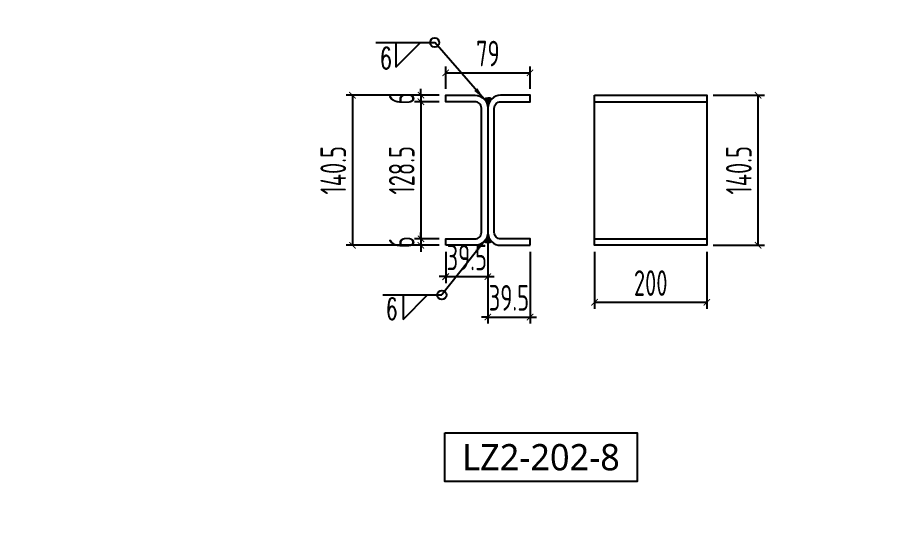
# Model space of a CAD drawing. Extents: x -3378 to 102197, y -3799 to 48702.
# Drawn here: x 15180 to 16009, y 5905 to 6383 of the extents above; entities that cross this region are included whole.
import ezdxf
from ezdxf.enums import TextEntityAlignment as Align

# ---------------------------------------------------------------- set-up
doc = ezdxf.new("R2010")
doc.units = 0
doc.set_wipeout_variables(frame=1)
doc.linetypes.add('HIDDEN', pattern=[0.375, 0.25, -0.125])
for name, color, linetype in [('DIM', 173, 'Continuous'), ('GM_ANNO_LABL', 4, 'Continuous'), ('GM_ANNO_TEXT', 7, 'Continuous'), ('WELDING', 8, 'Continuous'), ('插芯', 4, 'Continuous'), ('鋼件', 6, 'Continuous'), ('隱藏線 HIDDEN', 8, 'HIDDEN')]:
    doc.layers.add(name, color=color, linetype=linetype)
doc.layers.add('GM_CNST', color=171, linetype='Continuous', lineweight=5, plot=False)
doc.styles.add('CHINESE', font='ros1.shx', dxfattribs={"width": 0.75, "bigfont": 'hztxt.shx'})
doc.styles.add('GM', font='')
doc.styles.get("Standard").update_dxf_attribs({"font": 'romans.shx', "bigfont": 'chinese.shx'})
doc.styles.get('GM').set_extended_font_data('Microsoft JhengHei')
doc.dimstyles.new('F-06', dxfattribs={"dimscale": 6, "dimtxt": 4, "dimasz": 1, "dimexe": 1, "dimexo": 1, "dimgap": 1, "dimtad": 1, "dimdec": 1, "dimzin": 12, "dimdsep": 46, "dimtxsty": 'CHINESE', "dimblk": 'ARCHTICK', "dimcen": 0, "dimclrd": 4, "dimclre": 4, "dimclrt": 1, "dimadec": 0, "dimazin": 3, "dimtfac": 1, "dimtdec": 1, "dimtix": 1, "dimtmove": 2, "dimatfit": 3, "dimfxl": 1, "dimtolj": 1, "dimtzin": 0, "dimarcsym": 0})
doc.dimstyles.new('S-1-3', dxfattribs={"dimtxt": 3, "dimasz": 1.5, "dimexe": 1, "dimexo": 1, "dimgap": 1, "dimtad": 1, "dimdec": 0, "dimlfac": 3, "dimdsep": 46, "dimtxsty": 'Standard', "dimblk": 'OBLIQUE', "dimcen": 2.5, "dimclrd": 5, "dimclre": 5, "dimclrt": 230, "dimadec": 0, "dimazin": 0, "dimtfac": 1, "dimtdec": 0, "dimtix": 1, "dimtmove": 2, "dimatfit": 3, "dimfxl": 1, "dimarcsym": 0})

# ---------------------------------------------------------------- blocks, each defined once
blk = doc.blocks.new('_ArchTick')
at = {"color": 0, "linetype": 'ByBlock', "const_width": 0.15}
blk.add_lwpolyline([(-0.5, -0.5), (0.5, 0.5)], dxfattribs=at)
blk = doc.blocks.new('*D1064')
at = {"layer": 'Defpoints', "color": 0, "ltscale": 10, "transparency": 16777216}
for p in [(15557.57, 6304.75), (15580.73, 6310.75), (15580.73, 6304.75)]:
    blk.add_point(p, dxfattribs=at)
at = {"layer": 'DIM', "color": 4, "lineweight": -2, "ltscale": 10, "transparency": 16777216}
for p, q in [((15557.57, 6310.75), (15557.57, 6316.75)), ((15574.73, 6310.75), (15551.57, 6310.75)), ((15574.73, 6304.75), (15551.57, 6304.75)), ((15557.57, 6310.75), (15557.57, 6304.75)), ((15557.57, 6304.75), (15557.57, 6298.75))]:
    blk.add_line(p, q, dxfattribs=at)
at = {"layer": 'DIM', "color": 4, "lineweight": -2, "ltscale": 10, "transparency": 16777216, "xscale": 6, "yscale": 6, "zscale": 6}
for p, rotation in [((15557.57, 6310.75), 270), ((15557.57, 6304.75), 90)]:
    blk.add_blockref('_ArchTick', p, dxfattribs=dict(at, rotation=rotation))
at = {"layer": 'DIM', "color": 1, "ltscale": 10, "transparency": 16777216, "insert": (15539.57, 6307.75), "char_height": 24, "attachment_point": 5, "rotation": 90, "style": 'CHINESE'}
blk.add_mtext('\\A1;6', dxfattribs=at)
blk = doc.blocks.new('*D1065')
at = {"layer": 'Defpoints', "color": 0, "ltscale": 10, "transparency": 16777216}
for p in [(15580.73, 6304.75, 40935), (15557.57, 6176.25), (15580.73, 6176.25, 40935)]:
    blk.add_point(p, dxfattribs=at)
at = {"layer": 'DIM', "color": 4, "lineweight": -2, "ltscale": 10, "transparency": 16777216}
for p, q in [((15574.73, 6304.75), (15551.57, 6304.75)), ((15557.57, 6304.75), (15557.57, 6176.25)), ((15574.73, 6176.25), (15551.57, 6176.25))]:
    blk.add_line(p, q, dxfattribs=at)
at = {"layer": 'DIM', "color": 4, "lineweight": -2, "ltscale": 10, "transparency": 16777216, "xscale": 6, "yscale": 6, "zscale": 6}
for p, rotation in [((15557.57, 6304.75), 90), ((15557.57, 6176.25), 270)]:
    blk.add_blockref('_ArchTick', p, dxfattribs=dict(at, rotation=rotation))
at = {"layer": 'DIM', "color": 1, "ltscale": 10, "transparency": 16777216, "insert": (15539.57, 6240.5), "char_height": 24, "attachment_point": 5, "rotation": 90, "style": 'CHINESE'}
blk.add_mtext('\\A1;128.5', dxfattribs=at)
blk = doc.blocks.new('*D1066')
at = {"layer": 'Defpoints', "color": 0, "ltscale": 10, "transparency": 16777216}
for p in [(15580.73, 6176.25, 40935), (15557.57, 6170.25), (15580.73, 6170.25, 40935)]:
    blk.add_point(p, dxfattribs=at)
at = {"layer": 'DIM', "color": 4, "lineweight": -2, "ltscale": 10, "transparency": 16777216}
for p, q in [((15557.57, 6176.25), (15557.57, 6182.25)), ((15574.73, 6176.25), (15551.57, 6176.25)), ((15557.57, 6176.25), (15557.57, 6170.25)), ((15574.73, 6170.25), (15551.57, 6170.25)), ((15557.57, 6170.25), (15557.57, 6164.25))]:
    blk.add_line(p, q, dxfattribs=at)
at = {"layer": 'DIM', "color": 4, "lineweight": -2, "ltscale": 10, "transparency": 16777216, "xscale": 6, "yscale": 6, "zscale": 6}
for p, rotation in [((15557.57, 6176.25), 270), ((15557.57, 6170.25), 90)]:
    blk.add_blockref('_ArchTick', p, dxfattribs=dict(at, rotation=rotation))
at = {"layer": 'DIM', "color": 1, "ltscale": 10, "transparency": 16777216, "insert": (15539.57, 6173.25), "char_height": 24, "attachment_point": 5, "rotation": 90, "style": 'CHINESE'}
blk.add_mtext('\\A1;6', dxfattribs=at)
blk = doc.blocks.new('*D1067')
at = {"layer": 'Defpoints', "color": 0, "ltscale": 10, "transparency": 16777216}
for p in [(15620.19, 6182.25, 40935), (15580.73, 6170.25, 40935), (15620.19, 6140.91)]:
    blk.add_point(p, dxfattribs=at)
at = {"layer": 'DIM', "color": 4, "lineweight": -2, "ltscale": 10, "transparency": 16777216}
for p, q in [((15620.19, 6176.25), (15620.19, 6134.91)), ((15580.73, 6164.25), (15580.73, 6134.91)), ((15580.73, 6140.91), (15574.73, 6140.91)), ((15580.73, 6140.91), (15620.19, 6140.91)), ((15620.19, 6140.91), (15626.19, 6140.91))]:
    blk.add_line(p, q, dxfattribs=at)
at = {"layer": 'DIM', "color": 4, "lineweight": -2, "ltscale": 10, "transparency": 16777216, "xscale": 6, "yscale": 6, "zscale": 6}
blk.add_blockref('_ArchTick', (15580.73, 6140.91), dxfattribs=at)
at = {"layer": 'DIM', "color": 4, "lineweight": -2, "ltscale": 10, "transparency": 16777216, "xscale": 6, "yscale": 6, "zscale": 6, "rotation": 180}
blk.add_blockref('_ArchTick', (15620.19, 6140.91), dxfattribs=at)
at = {"layer": 'DIM', "color": 1, "ltscale": 10, "transparency": 16777216, "insert": (15600.46, 6158.91), "char_height": 24, "attachment_point": 5, "style": 'CHINESE'}
blk.add_mtext('\\A1;39.5', dxfattribs=at)
blk = doc.blocks.new('*D1068')
at = {"layer": 'Defpoints', "color": 0, "ltscale": 10, "transparency": 16777216}
for p in [(15720.24, 6170.25, 40935), (15825.24, 6170.25, 40935), (15825.24, 6116.91)]:
    blk.add_point(p, dxfattribs=at)
at = {"layer": 'DIM', "color": 4, "lineweight": -2, "ltscale": 10, "transparency": 16777216}
for p, q in [((15720.24, 6164.25), (15720.24, 6110.91)), ((15825.24, 6164.25), (15825.24, 6110.91)), ((15720.24, 6116.91), (15825.24, 6116.91))]:
    blk.add_line(p, q, dxfattribs=at)
at = {"layer": 'DIM', "color": 4, "lineweight": -2, "ltscale": 10, "transparency": 16777216, "xscale": 6, "yscale": 6, "zscale": 6, "rotation": 180}
blk.add_blockref('_ArchTick', (15720.24, 6116.91), dxfattribs=at)
at = {"layer": 'DIM', "color": 4, "lineweight": -2, "ltscale": 10, "transparency": 16777216, "xscale": 6, "yscale": 6, "zscale": 6}
blk.add_blockref('_ArchTick', (15825.24, 6116.91), dxfattribs=at)
at = {"layer": 'DIM', "color": 1, "ltscale": 10, "transparency": 16777216, "insert": (15772.74, 6134.91), "char_height": 24, "attachment_point": 5, "style": 'CHINESE'}
blk.add_mtext('\\A1;200', dxfattribs=at)
blk = doc.blocks.new('_Oblique')
at = {"color": 0, "linetype": 'ByBlock', "lineweight": -2}
blk.add_line((-0.5, -0.5), (0.5, 0.5), dxfattribs=at)
blk = doc.blocks.new('*D1069')
at = {"layer": 'Defpoints', "color": 0, "ltscale": 10, "transparency": 16777216}
for p in [(15620.19, 6182.25, 40935), (15659.73, 6170.25, 40935), (15659.73, 6103.1)]:
    blk.add_point(p, dxfattribs=at)
at = {"layer": 'DIM', "color": 4, "lineweight": -2, "ltscale": 10, "transparency": 16777216}
for p, q in [((15620.19, 6176.25), (15620.19, 6097.1)), ((15659.73, 6164.25), (15659.73, 6097.1)), ((15620.19, 6103.1), (15614.19, 6103.1)), ((15620.19, 6103.1), (15659.73, 6103.1)), ((15659.73, 6103.1), (15665.73, 6103.1))]:
    blk.add_line(p, q, dxfattribs=at)
at = {"layer": 'DIM', "color": 4, "lineweight": -2, "ltscale": 10, "transparency": 16777216, "xscale": 6, "yscale": 6, "zscale": 6}
blk.add_blockref('_ArchTick', (15620.19, 6103.1), dxfattribs=at)
at = {"layer": 'DIM', "color": 4, "lineweight": -2, "ltscale": 10, "transparency": 16777216, "xscale": 6, "yscale": 6, "zscale": 6, "rotation": 180}
blk.add_blockref('_ArchTick', (15659.73, 6103.1), dxfattribs=at)
at = {"layer": 'DIM', "color": 1, "ltscale": 10, "transparency": 16777216, "insert": (15639.96, 6121.1), "char_height": 24, "attachment_point": 5, "style": 'CHINESE'}
blk.add_mtext('\\A1;39.5', dxfattribs=at)
blk = doc.blocks.new('*D1070')
at = {"layer": 'Defpoints', "color": 0, "ltscale": 10, "transparency": 16777216}
for p in [(15659.73, 6331.79), (15580.73, 6310.75, 40935), (15659.73, 6310.75, 40935)]:
    blk.add_point(p, dxfattribs=at)
at = {"layer": 'DIM', "color": 4, "lineweight": -2, "ltscale": 10, "transparency": 16777216}
for p, q in [((15580.73, 6316.75), (15580.73, 6337.79)), ((15659.73, 6316.75), (15659.73, 6337.79)), ((15580.73, 6331.79), (15659.73, 6331.79))]:
    blk.add_line(p, q, dxfattribs=at)
at = {"layer": 'DIM', "color": 4, "lineweight": -2, "ltscale": 10, "transparency": 16777216, "xscale": 6, "yscale": 6, "zscale": 6, "rotation": 180}
blk.add_blockref('_ArchTick', (15580.73, 6331.79), dxfattribs=at)
at = {"layer": 'DIM', "color": 4, "lineweight": -2, "ltscale": 10, "transparency": 16777216, "xscale": 6, "yscale": 6, "zscale": 6}
blk.add_blockref('_ArchTick', (15659.73, 6331.79), dxfattribs=at)
at = {"layer": 'DIM', "color": 1, "ltscale": 10, "transparency": 16777216, "insert": (15620.23, 6349.79), "char_height": 24, "attachment_point": 5, "style": 'CHINESE'}
blk.add_mtext('\\A1;79', dxfattribs=at)
blk = doc.blocks.new('*D1071')
at = {"layer": 'Defpoints', "color": 0, "ltscale": 10, "transparency": 16777216}
for p in [(15580.73, 6310.75, 40935), (15493.43, 6170.25), (15580.73, 6170.25, 40935)]:
    blk.add_point(p, dxfattribs=at)
at = {"layer": 'DIM', "color": 4, "lineweight": -2, "ltscale": 10, "transparency": 16777216}
for p, q in [((15574.73, 6310.75), (15487.43, 6310.75)), ((15493.43, 6310.75), (15493.43, 6170.25)), ((15574.73, 6170.25), (15487.43, 6170.25))]:
    blk.add_line(p, q, dxfattribs=at)
at = {"layer": 'DIM', "color": 4, "lineweight": -2, "ltscale": 10, "transparency": 16777216, "xscale": 6, "yscale": 6, "zscale": 6}
for p, rotation in [((15493.43, 6310.75), 90), ((15493.43, 6170.25), 270)]:
    blk.add_blockref('_ArchTick', p, dxfattribs=dict(at, rotation=rotation))
at = {"layer": 'DIM', "color": 1, "ltscale": 10, "transparency": 16777216, "insert": (15475.43, 6240.5), "char_height": 24, "attachment_point": 5, "rotation": 90, "style": 'CHINESE'}
blk.add_mtext('\\A1;140.5', dxfattribs=at)
blk = doc.blocks.new('*D1072')
at = {"layer": 'Defpoints', "color": 0, "ltscale": 10, "transparency": 16777216}
for p in [(15825.24, 6310.75, 40935), (15873.28, 6310.75), (15825.24, 6170.25, 40935)]:
    blk.add_point(p, dxfattribs=at)
at = {"layer": 'DIM', "color": 4, "lineweight": -2, "ltscale": 10, "transparency": 16777216}
for p, q in [((15831.24, 6310.75), (15879.28, 6310.75)), ((15873.28, 6170.25), (15873.28, 6310.75)), ((15831.24, 6170.25), (15879.28, 6170.25))]:
    blk.add_line(p, q, dxfattribs=at)
at = {"layer": 'DIM', "color": 4, "lineweight": -2, "ltscale": 10, "transparency": 16777216, "xscale": 6, "yscale": 6, "zscale": 6}
for p, rotation in [((15873.28, 6310.75), 90), ((15873.28, 6170.25), 270)]:
    blk.add_blockref('_ArchTick', p, dxfattribs=dict(at, rotation=rotation))
at = {"layer": 'DIM', "color": 1, "ltscale": 10, "transparency": 16777216, "insert": (15855.28, 6240.5), "char_height": 24, "attachment_point": 5, "rotation": 90, "style": 'CHINESE'}
blk.add_mtext('\\A1;140.5', dxfattribs=at)
blk = doc.blocks.new('*U896')
blk.add_wipeout([(-6.301, 1.6), (6.301, 1.6), (6.301, -1.6), (-6.301, -1.6)])
blk.add_lwpolyline([(-6.301, 1.6), (6.301, 1.6), (6.301, -1.6), (-6.301, -1.6)], close=True)
at = {"layer": 'GM_ANNO_TEXT', "ltscale": 0.3, "style": 'GM', "flags": 8}
blk.add_attdef('01', text='', height=1.725, dxfattribs=at).set_placement((0, 0), align=Align.MIDDLE_CENTER)
blk = doc.blocks.new('1725')
at = {"layer": '插芯', "linetype": 'Continuous'}
for p, q in [((0, 134.5, 40935), (105, 134.5, 40935)), ((0, 6), (105, 6))]:
    blk.add_line(p, q, dxfattribs=at)
blk.add_lwpolyline([(0, 140.5), (105, 140.5), (105, 0), (0, 0)], close=True, dxfattribs=at)
blk = doc.blocks.new('TK')
at = {"lineweight": 0}
blk.add_3dface([(3, 5), (415, 5), (415, 294), (3, 294)], dxfattribs=at)
at = {"layer": 'GM_CNST', "linetype": 'Continuous', "lineweight": 0}
blk.add_3dface([(420, 0), (0, 0), (0, 297), (420, 297)], dxfattribs=at)
at = {"layer": 'GM_ANNO_TEXT', "style": 'GM'}
for tag, p in [('業主', (283.43, 26.37)), ('圖名', (283.48, 9.14))]:
    blk.add_attdef(tag, text='', height=2.56, dxfattribs=at).set_placement(p, align=Align.MIDDLE_LEFT)
for tag, p in [('繪圖者', (109.3, 23.05)), ('比例尺', (166.71, 23.04)), ('設計者', (109.3, 9.56)), ('單位', (138.49, 9.62)), ('日期', (166.62, 9.45))]:
    blk.add_attdef(tag, text='', height=2.56, dxfattribs=at).set_placement(p, align=Align.CENTER)
for p in [(389.45, 19.37), (389.45, 13.69), (359.78, 12.56), (389.45, 8.01)]:
    blk.add_attdef('加工編號', text='', height=2.56, dxfattribs=at).set_placement(p, align=Align.MIDDLE)

msp = doc.modelspace()

# ---------------------------------------------------------------- linework, layer by layer
at = {"color": 4, "ltscale": 5}
for centre in [(15570.461, 6360.103), (15577.13, 6123.738, -20467.5)]:
    msp.add_circle(centre, 4.298, dxfattribs=at)
at = {"layer": 'DIM', "ltscale": 10}
for p, q in [((15534.11, 6360.103), (15534.11, 6337.063)), ((15534.11, 6337.063), (15557.15, 6360.103)), ((15540.779, 6123.738, -20467.5), (15540.779, 6100.698, -20467.5)), ((15540.779, 6100.698, -20467.5), (15563.819, 6123.738, -20467.5))]:
    msp.add_line(p, q, dxfattribs=at)
msp.add_lwpolyline([(15515.173, 6360.103), (15570.461, 6360.103)], dxfattribs=at)
at = {"layer": 'DIM', "ltscale": 10, "elevation": -20467.5}
msp.add_lwpolyline([(15521.842, 6123.738), (15577.13, 6123.738)], dxfattribs=at)
at = {"layer": 'WELDING', "color": 0}
for centre, radius, start, end in [((15620.225, 6301.803, 40935), 6.313, 57.621503, 122.885753), ((15620.268, 6301.803), 6.313, 57.621503, 122.885753), ((15620.225, 6301.803, 40935), 5.113, 59.772539, 120.904711), ((15620.268, 6301.803), 5.113, 59.772539, 120.904711), ((15620.225, 6301.803, 40935), 3.913, 61.441141, 119.50279), ((15620.268, 6301.803), 3.913, 61.441141, 119.50279), ((15620.225, 6301.803, 40935), 2.713, 62.031839, 119.40783), ((15620.268, 6301.803), 2.713, 62.031839, 119.40783), ((15620.268, 6179.189), 6.313, 237.114247, 302.378497), ((15620.268, 6179.189), 5.113, 239.095289, 300.227461), ((15620.268, 6179.189), 3.913, 240.49721, 298.558859), ((15620.268, 6179.189), 2.713, 240.59217, 297.968161)]:
    msp.add_arc(centre, radius, start, end, dxfattribs=at)
at = {"layer": '鋼件', "linetype": 'Continuous'}
for points in [[(15580.729, 6170.246), (15580.729, 6176.246), (15608.229, 6176.246, 0.4142136), (15614.229, 6182.246), (15614.229, 6298.746, 0.4142136), (15608.229, 6304.746), (15580.729, 6304.746), (15580.729, 6310.746), (15608.229, 6310.746, -0.4142136), (15620.229, 6298.746), (15620.229, 6182.246, -0.4142136), (15608.229, 6170.246)], [(15659.729, 6170.246), (15659.729, 6176.246), (15632.229, 6176.246, -0.4142136), (15626.229, 6182.246), (15626.229, 6298.746, -0.4142136), (15632.229, 6304.746), (15659.729, 6304.746), (15659.729, 6310.746), (15632.229, 6310.746, 0.4142136), (15620.229, 6298.746), (15620.229, 6182.246, 0.4142136), (15632.229, 6170.246)]]:
    msp.add_lwpolyline(points, format="xyb", close=True, dxfattribs=at)

# ---------------------------------------------------------------- block references
at = {"layer": 'GM_ANNO_LABL', "ltscale": 0.3, "xscale": 14.28571431275816, "yscale": 14.28571431275816, "zscale": 14.28571431275816}
msp.add_blockref('*U896', (15670.001, 5971.828), dxfattribs=at).add_auto_attribs({'01': 'LZ2-202-8'})
at = {"layer": '隱藏線 HIDDEN', "ltscale": 60}
msp.add_blockref('1725', (15720.237, 6170.246), dxfattribs=at)

# ---------------------------------------------------------------- texts
at = {"layer": 'DIM', "ltscale": 10, "width": 0.65}
for p in [(15524.69, 6355.585), (15530.231, 6120.688)]:
    msp.add_text('6', height=20, dxfattribs=at).set_placement(p, align=Align.TOP_CENTER)

# ---------------------------------------------------------------- dimensions: what is measured, and where the dimension line sits
at = {"layer": 'DIM', "ltscale": 10}
for base, p1, p2, picture, middle in [((15659.729, 6331.792, -40935), (15580.729, 6310.746), (15659.729, 6310.746), '*D1070', (15620.229, 6349.792, -40935)), ((15620.187, 6140.913, -40935), (15580.729, 6170.246), (15620.187, 6182.246), '*D1067', (15600.458, 6158.913, -40935)), ((15659.729, 6103.099, -40935), (15620.187, 6182.246), (15659.729, 6170.246), '*D1069', (15639.958, 6121.099, -40935))]:
    dim = msp.add_linear_dim(base=base, p1=p1, p2=p2, dimstyle='F-06', dxfattribs=at)
    dim.commit()
    dim.dimension.update_dxf_attribs({"geometry": picture, "text_midpoint": middle})
for base, p1, p2, picture, middle in [((15493.434, 6170.246, -40935), (15580.729, 6310.746), (15580.729, 6170.246), '*D1071', (15475.434, 6240.496, -40935)), ((15557.573, 6304.746), (15580.729, 6310.746), (15580.729, 6304.746), '*D1064', (15539.573, 6307.746)), ((15873.275, 6310.746, -40935), (15825.237, 6170.246), (15825.237, 6310.746), '*D1072', (15855.275, 6240.496, -40935)), ((15557.573, 6176.246, -40935), (15580.729, 6304.746), (15580.729, 6176.246), '*D1065', (15539.573, 6240.496, -40935)), ((15557.573, 6170.246, -40935), (15580.729, 6176.246), (15580.729, 6170.246), '*D1066', (15539.573, 6173.246, -40935))]:
    dim = msp.add_linear_dim(base=base, p1=p1, p2=p2, angle=90, dimstyle='F-06', dxfattribs=at)
    dim.commit()
    dim.dimension.update_dxf_attribs({"geometry": picture, "text_midpoint": middle})
dim = msp.add_linear_dim(base=(15825.237, 6116.912, -40935), p1=(15720.237, 6170.246), p2=(15825.237, 6170.246), text='200', dimstyle='F-06', dxfattribs=at)
dim.commit()
dim.dimension.update_dxf_attribs({"geometry": '*D1068', "text_midpoint": (15772.737, 6134.912, -40935)})

# ---------------------------------------------------------------- leaders
at = {"color": 4, "ltscale": 10}
for points in [[(15616.798, 6307.104, -40935), (15570.461, 6360.103, -40935)], [(15616.84, 6173.888, -20467.5), (15577.13, 6123.738, -20467.5)]]:
    msp.add_leader(points, dimstyle='S-1-3', override={"dimasz": 12, "dimclrd": 4}, dxfattribs=at)

# ---------------------------------------------------------------- next in the draw order: block references
at = {"xscale": 6, "yscale": 6, "zscale": 6}
msp.add_blockref('TK', (13918.793, 5427.217), dxfattribs=at)

doc.saveas('drawing.dxf')
